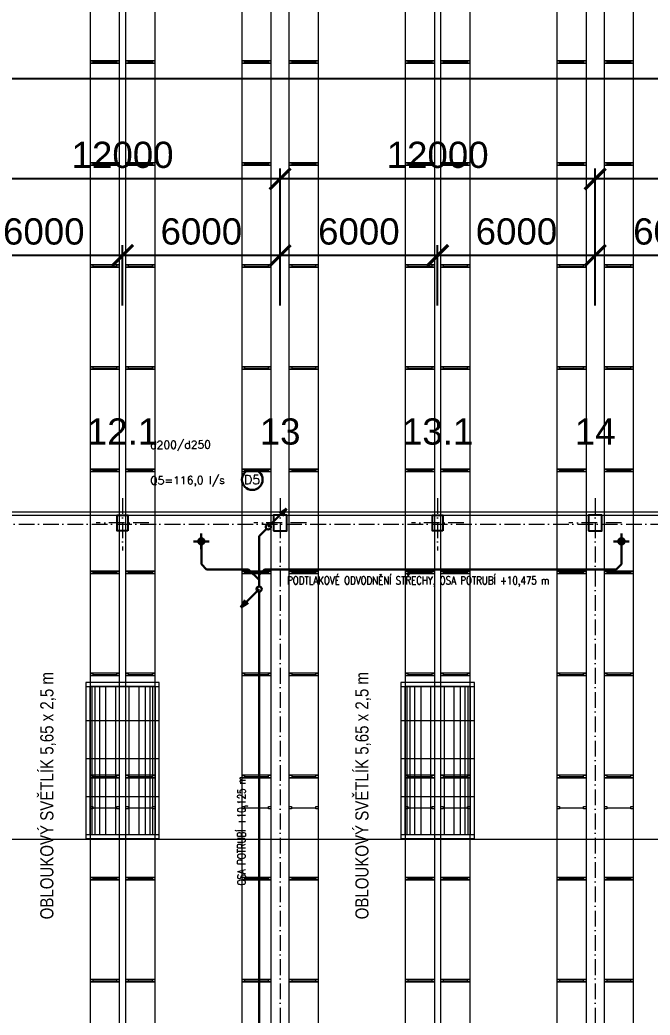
# Model space of a CAD drawing. Header units: millimetres. Extents: x 325046 to 1268204, y 1875583 to 2761998.
# Drawn here: x 840169 to 864169, y 1985536 to 2023456 of the extents above; entities that cross this region are included whole.
import ezdxf
from ezdxf.enums import TextEntityAlignment as Align

# ---------------------------------------------------------------- set-up
doc = ezdxf.new("R2010")
doc.units = ezdxf.units.MM
doc.header["$LTSCALE"] = 100
doc.header["$PDMODE"] = 65
for name, pattern in [('ACAD_ISO10W100', [18.5, 12, -3, 0.5, -3]), ('SO02_F11anp01$0${ Leader Line}', [0]), ('ČÁRKOVANÁ', [19.05, 12.7, -6.35])]:
    doc.linetypes.add(name, pattern=pattern)
for name, color, linetype, lineweight in [('A_KCE.tence', 7, 'Continuous', 13), ('Objekty - osy', 5, 'ACAD_ISO10W100', 20), ('OBVODOVÝ PLÁŠŤ', 2, 'Continuous', 9), ('TENKÉ', 9, 'Continuous', 9)]:
    doc.layers.add(name, color=color, linetype=linetype, lineweight=lineweight)
for name, color, linetype, lineweight, true_color in [('Korabek-text', 7, 'Continuous', 0, 0x7a7a7a), ('Korabek-trasy', 7, 'Continuous', 30, 0x7478c3), ('Korabek-vpuste', 7, 'Continuous', 30, 0x6f7ceb), ('TECH - regaly', 7, 'Continuous', 9, 0xa98b7e)]:
    doc.layers.add(name, color=color, linetype=linetype, lineweight=lineweight, true_color=true_color)
for name, color, linetype in [('Kóty osové', 5, 'Continuous'), ('POPIS', 7, 'Continuous'), ('ŽB- SLOUPY', 3, 'Continuous')]:
    doc.layers.add(name, color=color, linetype=linetype)
doc.layers.add('Popis OS', color=7, linetype='Continuous', true_color=0xbd0a5d)
doc.styles.add('ARIAL NARROW', font='ARIALN.TTF')
doc.styles.add('ARIL-TENKÝ', font='arial.ttf')
doc.styles.add('ROMANS', font='romans.shx', dxfattribs={"width": 0.8})
doc.dimstyles.new('400', dxfattribs={"dimscale": 400, "dimtxt": 2.5, "dimasz": 2, "dimexe": 1, "dimexo": 12, "dimgap": 1, "dimtad": 1, "dimdec": 0, "dimzin": 0, "dimdsep": 46, "dimtxsty": 'ARIL-TENKÝ', "dimblk": 'ARCHTICK', "dimcen": 4, "dimdle": 1, "dimclrd": 256, "dimclre": 256, "dimclrt": 7, "dimadec": 0, "dimazin": 0, "dimtfac": 1, "dimtdec": 0, "dimtix": 1, "dimtofl": 0, "dimtmove": 0, "dimatfit": 0, "dimldrblk": 'OBLIQUE', "dimfxl": 1, "dimtolj": 1, "dimtzin": 0, "dimlwd": -1, "dimlwe": -1, "dimarcsym": 0})

# ---------------------------------------------------------------- blocks, each defined once
blk = doc.blocks.new('Regal_21poli')
at = {"layer": 'TECH - regaly', "color": 5}
for p, q in [((1133658, 2526458), (1133658, 2526548)), ((1133658, 2526548), (1133748, 2526548)), ((1133748, 2526458), (1133658, 2526458)), ((1133748, 2526548), (1133748, 2526458)), ((1133748, 2526503), (1134668, 2526503)), ((1134668, 2526458), (1134668, 2526548)), ((1134668, 2526548), (1134758, 2526548)), ((1134758, 2526458), (1134668, 2526458)), ((1134758, 2526548), (1134758, 2526458)), ((1133658, 2522568), (1133658, 2522658)), ((1133658, 2522658), (1133748, 2522658)), ((1133748, 2522568), (1133658, 2522568)), ((1133748, 2522658), (1133748, 2522568)), ((1133748, 2522613), (1134668, 2522613)), ((1134668, 2522568), (1134668, 2522658)), ((1134668, 2522658), (1134758, 2522658)), ((1134758, 2522568), (1134668, 2522568)), ((1134758, 2522658), (1134758, 2522568)), ((1133658, 2518678), (1133658, 2518768)), ((1133658, 2518768), (1133748, 2518768)), ((1133748, 2518768), (1133748, 2518678)), ((1133748, 2518723), (1134668, 2518723)), ((1134668, 2518678), (1134668, 2518768)), ((1134668, 2518768), (1134758, 2518768)), ((1134758, 2518768), (1134758, 2518678)), ((1133748, 2518678), (1133658, 2518678)), ((1134758, 2518678), (1134668, 2518678)), ((1133658, 2514788), (1133658, 2514878)), ((1133658, 2514878), (1133748, 2514878)), ((1133748, 2514788), (1133658, 2514788)), ((1133748, 2514878), (1133748, 2514788)), ((1133748, 2514833), (1134668, 2514833)), ((1134668, 2514788), (1134668, 2514878)), ((1134668, 2514878), (1134758, 2514878)), ((1134758, 2514788), (1134668, 2514788)), ((1134758, 2514878), (1134758, 2514788)), ((1133658, 2510898), (1133658, 2510988)), ((1133658, 2510988), (1133748, 2510988)), ((1133748, 2510898), (1133658, 2510898)), ((1133748, 2510988), (1133748, 2510898)), ((1133748, 2510943), (1134668, 2510943)), ((1134668, 2510898), (1134668, 2510988)), ((1134668, 2510988), (1134758, 2510988)), ((1134758, 2510898), (1134668, 2510898)), ((1134758, 2510988), (1134758, 2510898)), ((1133658, 2507008), (1133658, 2507098)), ((1133658, 2507098), (1133748, 2507098)), ((1133748, 2507008), (1133658, 2507008)), ((1133748, 2507098), (1133748, 2507008)), ((1133748, 2507053), (1134668, 2507053)), ((1134668, 2507008), (1134668, 2507098)), ((1134668, 2507098), (1134758, 2507098)), ((1134758, 2507008), (1134668, 2507008)), ((1134758, 2507098), (1134758, 2507008)), ((1133658, 2503118), (1133658, 2503208)), ((1133658, 2503208), (1133748, 2503208)), ((1133748, 2503208), (1133748, 2503118)), ((1133748, 2503163), (1134668, 2503163)), ((1134668, 2503118), (1134668, 2503208)), ((1134668, 2503208), (1134758, 2503208)), ((1134758, 2503208), (1134758, 2503118)), ((1133748, 2503118), (1133658, 2503118)), ((1134758, 2503118), (1134668, 2503118)), ((1133658, 2499228), (1133658, 2499318)), ((1133658, 2499318), (1133748, 2499318)), ((1133748, 2499228), (1133658, 2499228)), ((1133748, 2499318), (1133748, 2499228)), ((1133748, 2499273), (1134668, 2499273)), ((1134668, 2499228), (1134668, 2499318)), ((1134668, 2499318), (1134758, 2499318)), ((1134758, 2499228), (1134668, 2499228)), ((1134758, 2499318), (1134758, 2499228)), ((1133658, 2495338), (1133658, 2495428)), ((1133658, 2495428), (1133748, 2495428)), ((1133748, 2495338), (1133658, 2495338)), ((1133748, 2495428), (1133748, 2495338)), ((1133748, 2495383), (1134668, 2495383)), ((1134668, 2495338), (1134668, 2495428)), ((1134668, 2495428), (1134758, 2495428)), ((1134758, 2495338), (1134668, 2495338)), ((1134758, 2495428), (1134758, 2495338)), ((1133658, 2491448), (1133658, 2491538)), ((1133658, 2491538), (1133748, 2491538)), ((1133748, 2491448), (1133658, 2491448)), ((1133748, 2491538), (1133748, 2491448)), ((1133748, 2491493), (1134668, 2491493)), ((1134668, 2491448), (1134668, 2491538)), ((1134668, 2491538), (1134758, 2491538)), ((1134758, 2491448), (1134668, 2491448)), ((1134758, 2491538), (1134758, 2491448))]:
    blk.add_line(p, q, dxfattribs=at)
at = {"layer": 'TECH - regaly'}
for points in [[(1133658, 2530348), (1134758, 2530348), (1134758, 2526548), (1133658, 2526548)], [(1133658, 2526458), (1134758, 2526458), (1134758, 2522658), (1133658, 2522658)], [(1133658, 2522568), (1134758, 2522568), (1134758, 2518768), (1133658, 2518768)], [(1133658, 2518678), (1134758, 2518678), (1134758, 2514878), (1133658, 2514878)], [(1133658, 2514788), (1134758, 2514788), (1134758, 2510988), (1133658, 2510988)], [(1133658, 2510898), (1134758, 2510898), (1134758, 2507098), (1133658, 2507098)], [(1133658, 2507008), (1134758, 2507008), (1134758, 2503208), (1133658, 2503208)], [(1133658, 2503118), (1134758, 2503118), (1134758, 2499318), (1133658, 2499318)], [(1133658, 2499228), (1134758, 2499228), (1134758, 2495428), (1133658, 2495428)], [(1133658, 2495338), (1134758, 2495338), (1134758, 2491538), (1133658, 2491538)], [(1133658, 2491448), (1134758, 2491448), (1134758, 2487648), (1133658, 2487648)]]:
    blk.add_lwpolyline(points, close=True, dxfattribs=at)
blk = doc.blocks.new('_ARCHTICK')
at = {"color": 0, "linetype": 'ByBlock', "const_width": 0.15}
blk.add_lwpolyline([(-0.5, -0.5), (0.5, 0.5)], dxfattribs=at)
blk = doc.blocks.new('*D1074')
at = {"layer": 'Defpoints', "color": 0, "transparency": 16777216}
for p in [(862079, 2014479), (862079, 2007777), (868079, 2007777)]:
    blk.add_point(p, dxfattribs=at)
at = {"layer": 'Kóty osové', "transparency": 16777216}
for p, q in [((862079, 2012577), (862079, 2014879)), ((868079, 2012577), (868079, 2014879)), ((868479, 2014479), (861679, 2014479))]:
    blk.add_line(p, q, dxfattribs=at)
at = {"layer": 'Kóty osové', "transparency": 16777216, "xscale": 800, "yscale": 800, "zscale": 800, "rotation": 180}
blk.add_blockref('_ARCHTICK', (862079, 2014479), dxfattribs=at)
at = {"layer": 'Kóty osové', "transparency": 16777216, "xscale": 800, "yscale": 800, "zscale": 800}
blk.add_blockref('_ARCHTICK', (868079, 2014479), dxfattribs=at)
at = {"layer": 'Kóty osové', "color": 7, "transparency": 16777216, "insert": (865079, 2015389), "char_height": 1000, "attachment_point": 5, "style": 'ARIL-TENKÝ'}
blk.add_mtext('\\A1;6000', dxfattribs=at)
blk = doc.blocks.new('_Oblique')
at = {"color": 0, "lineweight": -2}
blk.add_line((-0.5, -0.5), (0.5, 0.5), dxfattribs=at)
blk = doc.blocks.new('*D1075')
at = {"layer": 'Defpoints', "color": 0, "transparency": 16777216}
for p in [(856079, 2014479), (856079, 2007777), (862079, 2007777)]:
    blk.add_point(p, dxfattribs=at)
at = {"layer": 'Kóty osové', "transparency": 16777216}
for p, q in [((856079, 2012577), (856079, 2014879)), ((862079, 2012577), (862079, 2014879)), ((862479, 2014479), (855679, 2014479))]:
    blk.add_line(p, q, dxfattribs=at)
at = {"layer": 'Kóty osové', "transparency": 16777216, "xscale": 800, "yscale": 800, "zscale": 800, "rotation": 180}
blk.add_blockref('_ARCHTICK', (856079, 2014479), dxfattribs=at)
at = {"layer": 'Kóty osové', "transparency": 16777216, "xscale": 800, "yscale": 800, "zscale": 800}
blk.add_blockref('_ARCHTICK', (862079, 2014479), dxfattribs=at)
at = {"layer": 'Kóty osové', "color": 7, "transparency": 16777216, "insert": (859079, 2015389), "char_height": 1000, "attachment_point": 5, "style": 'ARIL-TENKÝ'}
blk.add_mtext('\\A1;6000', dxfattribs=at)
blk = doc.blocks.new('*D1076')
at = {"layer": 'Defpoints', "color": 0, "transparency": 16777216}
for p in [(850079, 2014479), (850079, 2007777), (856079, 2007777)]:
    blk.add_point(p, dxfattribs=at)
at = {"layer": 'Kóty osové', "transparency": 16777216}
for p, q in [((850079, 2012577), (850079, 2014879)), ((856079, 2012577), (856079, 2014879)), ((856479, 2014479), (849679, 2014479))]:
    blk.add_line(p, q, dxfattribs=at)
at = {"layer": 'Kóty osové', "transparency": 16777216, "xscale": 800, "yscale": 800, "zscale": 800, "rotation": 180}
blk.add_blockref('_ARCHTICK', (850079, 2014479), dxfattribs=at)
at = {"layer": 'Kóty osové', "transparency": 16777216, "xscale": 800, "yscale": 800, "zscale": 800}
blk.add_blockref('_ARCHTICK', (856079, 2014479), dxfattribs=at)
at = {"layer": 'Kóty osové', "color": 7, "transparency": 16777216, "insert": (853079, 2015389), "char_height": 1000, "attachment_point": 5, "style": 'ARIL-TENKÝ'}
blk.add_mtext('\\A1;6000', dxfattribs=at)
blk = doc.blocks.new('*D1077')
at = {"layer": 'Defpoints', "color": 0, "transparency": 16777216}
for p in [(844079, 2014479), (844079, 2007777), (850079, 2007777)]:
    blk.add_point(p, dxfattribs=at)
at = {"layer": 'Kóty osové', "transparency": 16777216}
for p, q in [((844079, 2012577), (844079, 2014879)), ((850079, 2012577), (850079, 2014879)), ((850479, 2014479), (843679, 2014479))]:
    blk.add_line(p, q, dxfattribs=at)
at = {"layer": 'Kóty osové', "transparency": 16777216, "xscale": 800, "yscale": 800, "zscale": 800, "rotation": 180}
blk.add_blockref('_ARCHTICK', (844079, 2014479), dxfattribs=at)
at = {"layer": 'Kóty osové', "transparency": 16777216, "xscale": 800, "yscale": 800, "zscale": 800}
blk.add_blockref('_ARCHTICK', (850079, 2014479), dxfattribs=at)
at = {"layer": 'Kóty osové', "color": 7, "transparency": 16777216, "insert": (847079, 2015389), "char_height": 1000, "attachment_point": 5, "style": 'ARIL-TENKÝ'}
blk.add_mtext('\\A1;6000', dxfattribs=at)
blk = doc.blocks.new('*D1078')
at = {"layer": 'Defpoints', "color": 0, "transparency": 16777216}
for p in [(838079, 2014479), (838079, 2007777), (844079, 2007777)]:
    blk.add_point(p, dxfattribs=at)
at = {"layer": 'Kóty osové', "transparency": 16777216}
for p, q in [((838079, 2012577), (838079, 2014879)), ((844079, 2012577), (844079, 2014879)), ((844479, 2014479), (837679, 2014479))]:
    blk.add_line(p, q, dxfattribs=at)
at = {"layer": 'Kóty osové', "transparency": 16777216, "xscale": 800, "yscale": 800, "zscale": 800, "rotation": 180}
blk.add_blockref('_ARCHTICK', (838079, 2014479), dxfattribs=at)
at = {"layer": 'Kóty osové', "transparency": 16777216, "xscale": 800, "yscale": 800, "zscale": 800}
blk.add_blockref('_ARCHTICK', (844079, 2014479), dxfattribs=at)
at = {"layer": 'Kóty osové', "color": 7, "transparency": 16777216, "insert": (841079, 2015389), "char_height": 1000, "attachment_point": 5, "style": 'ARIL-TENKÝ'}
blk.add_mtext('\\A1;6000', dxfattribs=at)
blk = doc.blocks.new('*D1113')
at = {"layer": 'Defpoints', "color": 0, "transparency": 16777216}
for p in [(838079, 2017397), (850079, 2012577), (838079, 2007897)]:
    blk.add_point(p, dxfattribs=at)
at = {"layer": 'Kóty osové', "transparency": 16777216}
for p, q in [((838079, 2012697), (838079, 2017797)), ((850079, 2017377), (850079, 2017797)), ((850479, 2017397), (837679, 2017397))]:
    blk.add_line(p, q, dxfattribs=at)
at = {"layer": 'Kóty osové', "transparency": 16777216, "xscale": 800, "yscale": 800, "zscale": 800, "rotation": 180}
blk.add_blockref('_ARCHTICK', (838079, 2017397), dxfattribs=at)
at = {"layer": 'Kóty osové', "transparency": 16777216, "xscale": 800, "yscale": 800, "zscale": 800}
blk.add_blockref('_ARCHTICK', (850079, 2017397), dxfattribs=at)
at = {"layer": 'Kóty osové', "color": 7, "transparency": 16777216, "insert": (844079, 2018308), "char_height": 1000, "attachment_point": 5, "style": 'ARIL-TENKÝ'}
blk.add_mtext('\\A1;12000', dxfattribs=at)
blk = doc.blocks.new('*D1114')
at = {"layer": 'Defpoints', "color": 0, "transparency": 16777216}
for p in [(850079, 2017397), (862079, 2012577), (850079, 2007897)]:
    blk.add_point(p, dxfattribs=at)
at = {"layer": 'Kóty osové', "transparency": 16777216}
for p, q in [((850079, 2012697), (850079, 2017797)), ((862079, 2017377), (862079, 2017797)), ((862479, 2017397), (849679, 2017397))]:
    blk.add_line(p, q, dxfattribs=at)
at = {"layer": 'Kóty osové', "transparency": 16777216, "xscale": 800, "yscale": 800, "zscale": 800, "rotation": 180}
blk.add_blockref('_ARCHTICK', (850079, 2017397), dxfattribs=at)
at = {"layer": 'Kóty osové', "transparency": 16777216, "xscale": 800, "yscale": 800, "zscale": 800}
blk.add_blockref('_ARCHTICK', (862079, 2017397), dxfattribs=at)
at = {"layer": 'Kóty osové', "color": 7, "transparency": 16777216, "insert": (856079, 2018308), "char_height": 1000, "attachment_point": 5, "style": 'ARIL-TENKÝ'}
blk.add_mtext('\\A1;12000', dxfattribs=at)
blk = doc.blocks.new('*D1115')
at = {"layer": 'Defpoints', "color": 0, "transparency": 16777216}
for p in [(862079, 2017397), (874079, 2012577), (862079, 2007897)]:
    blk.add_point(p, dxfattribs=at)
at = {"layer": 'Kóty osové', "transparency": 16777216}
for p, q in [((862079, 2012697), (862079, 2017797)), ((874079, 2017377), (874079, 2017797)), ((874479, 2017397), (861679, 2017397))]:
    blk.add_line(p, q, dxfattribs=at)
at = {"layer": 'Kóty osové', "transparency": 16777216, "xscale": 800, "yscale": 800, "zscale": 800, "rotation": 180}
blk.add_blockref('_ARCHTICK', (862079, 2017397), dxfattribs=at)
at = {"layer": 'Kóty osové', "transparency": 16777216, "xscale": 800, "yscale": 800, "zscale": 800}
blk.add_blockref('_ARCHTICK', (874079, 2017397), dxfattribs=at)
at = {"layer": 'Kóty osové', "color": 7, "transparency": 16777216, "insert": (868079, 2018308), "char_height": 1000, "attachment_point": 5, "style": 'ARIL-TENKÝ'}
blk.add_mtext('\\A1;12000', dxfattribs=at)
blk = doc.blocks.new('vpust_tučně')
at = {"layer": 'Korabek-vpuste'}
for p, q in [((53.146, 90.671), (53.146, 91.171)), ((52.896, 90.921), (53.396, 90.921))]:
    blk.add_line(p, q, dxfattribs=at)
for radius in [0.1, 0.075, 0.05]:
    blk.add_circle((53.146, 90.921), radius, dxfattribs=at)
blk = doc.blocks.new('A$C73023567')
at = {"layer": 'Korabek-text', "lineweight": 30}
blk.add_circle((143214.2, 126546.4), 392.2, dxfattribs=at)
at = {"layer": 'Korabek-trasy'}
for p, q in [((143825, 124745.6), (144522.3, 125442.9)), ((144522.3, 125442.9), (144247.7, 125272.2)), ((144522.3, 125442.9), (144351.6, 125168.3)), ((143754.3, 124674.8), (143475, 124395.6)), ((143475, 124395.6), (143475, 122475.6)), ((141275, 124195.6), (141275, 123325.9)), ((157275, 124195.6), (157275, 123325.9)), ((141475.3, 123125.6), (141275, 123325.9)), ((157074.7, 123125.6), (157275, 123325.9)), ((141475.3, 123125.6), (143074.3, 123125.6)), ((143475, 122724.9), (143074.3, 123125.6)), ((143475, 122925.2), (143675.3, 123125.6)), ((143675.3, 123125.6), (157074.7, 123125.6)), ((143475, 122375.6), (142777.7, 121678.2)), ((143475, 122275.6), (143475, 103415.6)), ((142777.7, 121678.2), (142948.4, 121952.8)), ((142777.7, 121678.2), (143052.3, 121848.9))]:
    blk.add_line(p, q, dxfattribs=at)
for centre in [(143825, 124745.6), (143475, 122375.6)]:
    blk.add_circle(centre, 100, dxfattribs=at)
at = {"layer": 'Korabek-vpuste', "xscale": 1200, "yscale": 1200, "zscale": 1200, "rotation": 269.9999999927888}
for p in [(32169.4, 187970.4), (48169.4, 187970.4)]:
    blk.add_blockref('vpust_tučně', p, dxfattribs=at)
at = {"layer": 'Korabek-text', "style": 'ROMANS'}
for s, height, rotation, p in [('d200/d250', 300, 0.3474, (139327.1, 127870.2)), ('Q5=116,0 l/s', 300, 0.3474, (139327.1, 126514.1)), ('D5', 350, 359.6526, (142897.1, 126547.3))]:
    blk.add_text(s, height=height, rotation=rotation, dxfattribs=at).set_placement(p, align=Align.MIDDLE_LEFT)
at = {"layer": 'Korabek-text', "char_height": 300, "width": 28411.347, "attachment_point": 7, "style": 'ROMANS'}
for s, insert, rotation in [('PODTLAKOVÉ ODVODNĚNÍ STŘECHY, OSA POTRUBÍ +10,475 m', (144542.9, 122463.7), 0), ('OSA POTRUBÍ +10,125 m', (143048.2, 111087.4), 90)]:
    blk.add_mtext(s, dxfattribs=dict(at, insert=insert, rotation=rotation))
blk = doc.blocks.new('A$C731641DB')
at = {"layer": 'TENKÉ'}
for p, q in [((0, 5800), (2800, 5800)), ((0, 4500), (2800, 4500)), ((0, 3050), (2800, 3050)), ((0, 1600), (2800, 1600)), ((0, 150), (2800, 150))]:
    blk.add_line(p, q, dxfattribs=at)
at = {"layer": 'TENKÉ', "color": 8}
for p, q in [((243, 150), (243, 5800)), ((353, 150), (353, 5800)), ((532, 150), (532, 5800)), ((767, 150), (767, 5800)), ((1143, 150), (1143, 5800)), ((1657, 150), (1657, 5800)), ((2033, 150), (2033, 5800)), ((2268, 150), (2268, 5800)), ((2447, 150), (2447, 5800)), ((2557, 150), (2557, 5800))]:
    blk.add_line(p, q, dxfattribs=at)
at = {"layer": 'TENKÉ'}
blk.add_lwpolyline([(0, 0), (2800, 0), (2800, 5950), (0, 5950)], close=True, dxfattribs=at)
at = {"layer": 'TENKÉ', "linetype": 'ČÁRKOVANÁ', "ltscale": 20}
blk.add_lwpolyline([(150, 150), (2650, 150), (2650, 5800), (150, 5800)], close=True, dxfattribs=at)
blk = doc.blocks.new('*D1570')
at = {"layer": 'Defpoints', "color": 0, "transparency": 16777216}
for p in [(705684, 2021211), (705684, 2004708), (1078474, 2004708)]:
    blk.add_point(p, dxfattribs=at)
at = {"layer": 'Kóty osové', "transparency": 16777216}
for p, q in [((705684, 2009508), (705684, 2021611)), ((1078474, 2009508), (1078474, 2021611)), ((1078874, 2021211), (705284, 2021211))]:
    blk.add_line(p, q, dxfattribs=at)
at = {"layer": 'Kóty osové', "transparency": 16777216, "xscale": 800, "yscale": 800, "zscale": 800, "rotation": 180}
blk.add_blockref('_ARCHTICK', (705684, 2021211), dxfattribs=at)
at = {"layer": 'Kóty osové', "transparency": 16777216, "xscale": 800, "yscale": 800, "zscale": 800}
blk.add_blockref('_ARCHTICK', (1078474, 2021211), dxfattribs=at)
at = {"layer": 'Kóty osové', "color": 7, "transparency": 16777216, "insert": (892079, 2022122), "char_height": 1000, "attachment_point": 5, "style": 'ARIL-TENKÝ'}
blk.add_mtext('\\A1;372790', dxfattribs=at)

msp = doc.modelspace()

# ---------------------------------------------------------------- linework, layer by layer
at = {"layer": 'A_KCE.tence'}
msp.add_line((705803.7, 1992237.8), (1078353.7, 1992237.8), dxfattribs=at)
at = {"layer": 'Objekty - osy', "ltscale": 0.5}
for points in [[(844078.7, 2005237.8), (844078.7, 2003237.8)], [(850078.7, 2005237.8), (850078.7, 1883237.8)], [(856078.7, 2005237.8), (856078.7, 2003237.8)], [(862078.7, 2005237.8), (862078.7, 1883237.8)], [(705078.7, 2004237.8), (1079078.7, 2004237.8)], [(845078.7, 2004287.8), (843078.7, 2004287.8)], [(851078.7, 2004287.8), (849078.7, 2004287.8)], [(857078.7, 2004287.8), (855078.7, 2004287.8)], [(863078.7, 2004287.8), (861078.7, 2004287.8)]]:
    msp.add_lwpolyline(points, dxfattribs=at)
at = {"layer": 'OBVODOVÝ PLÁŠŤ', "ltscale": 100}
msp.add_lwpolyline([(1078473.7, 2004707.8), (1078473.7, 1955817.8), (1018473.7, 1955817.8), (1018473.7, 1883767.8), (705683.7, 1883767.8), (705683.7, 2004707.8)], close=True, dxfattribs=at)
msp.add_lwpolyline([(1078353.7, 2004587.8), (1078353.7, 2004587.8), (1078353.7, 1955937.8), (1018353.7, 1955937.8), (1018353.7, 1883887.8), (705803.7, 1883887.8), (705803.7, 2004587.8), (1078353.7, 2004587.8)], dxfattribs=at)
at = {"layer": 'TECH - regaly', "color": 5}
for p, q in [((842853.7, 1993392.7), (842853.7, 1993482.7)), ((842853.7, 1993482.7), (842943.7, 1993482.7)), ((842943.7, 1993482.7), (842943.7, 1993392.7)), ((843863.7, 1993392.7), (843863.7, 1993482.7)), ((843863.7, 1993482.7), (843953.7, 1993482.7)), ((843953.7, 1993482.7), (843953.7, 1993392.7)), ((844203.7, 1993392.7), (844203.7, 1993482.7)), ((844203.7, 1993482.7), (844293.7, 1993482.7)), ((844293.7, 1993482.7), (844293.7, 1993392.7)), ((845213.7, 1993392.7), (845213.7, 1993482.7)), ((845213.7, 1993482.7), (845303.7, 1993482.7)), ((845303.7, 1993482.7), (845303.7, 1993392.7)), ((848628.7, 1993392.7), (848628.7, 1993482.7)), ((848628.7, 1993482.7), (848718.7, 1993482.7)), ((848718.7, 1993482.7), (848718.7, 1993392.7)), ((849638.7, 1993392.7), (849638.7, 1993482.7)), ((849638.7, 1993482.7), (849728.7, 1993482.7)), ((849728.7, 1993482.7), (849728.7, 1993392.7)), ((850428.7, 1993392.7), (850428.7, 1993482.7)), ((850428.7, 1993482.7), (850518.7, 1993482.7)), ((850518.7, 1993482.7), (850518.7, 1993392.7)), ((851438.7, 1993392.7), (851438.7, 1993482.7)), ((851438.7, 1993482.7), (851528.7, 1993482.7)), ((851528.7, 1993482.7), (851528.7, 1993392.7)), ((854853.7, 1993392.7), (854853.7, 1993482.7)), ((854853.7, 1993482.7), (854943.7, 1993482.7)), ((854943.7, 1993482.7), (854943.7, 1993392.7)), ((855863.7, 1993392.7), (855863.7, 1993482.7)), ((855863.7, 1993482.7), (855953.7, 1993482.7)), ((855953.7, 1993482.7), (855953.7, 1993392.7)), ((856203.7, 1993392.7), (856203.7, 1993482.7)), ((856203.7, 1993482.7), (856293.7, 1993482.7)), ((856293.7, 1993482.7), (856293.7, 1993392.7)), ((857213.7, 1993392.7), (857213.7, 1993482.7)), ((857213.7, 1993482.7), (857303.7, 1993482.7)), ((857303.7, 1993482.7), (857303.7, 1993392.7)), ((860628.7, 1993392.7), (860628.7, 1993482.7)), ((860628.7, 1993482.7), (860718.7, 1993482.7)), ((860718.7, 1993482.7), (860718.7, 1993392.7)), ((861638.7, 1993392.7), (861638.7, 1993482.7)), ((861638.7, 1993482.7), (861728.7, 1993482.7)), ((861728.7, 1993482.7), (861728.7, 1993392.7)), ((862428.7, 1993392.7), (862428.7, 1993482.7)), ((862428.7, 1993482.7), (862518.7, 1993482.7)), ((862518.7, 1993482.7), (862518.7, 1993392.7)), ((863438.7, 1993392.7), (863438.7, 1993482.7)), ((863438.7, 1993482.7), (863528.7, 1993482.7)), ((863528.7, 1993482.7), (863528.7, 1993392.7)), ((842943.7, 1993392.7), (842853.7, 1993392.7)), ((842943.7, 1993437.7), (843863.7, 1993437.7)), ((843953.7, 1993392.7), (843863.7, 1993392.7)), ((844293.7, 1993392.7), (844203.7, 1993392.7)), ((844293.7, 1993437.7), (845213.7, 1993437.7)), ((845303.7, 1993392.7), (845213.7, 1993392.7)), ((848718.7, 1993392.7), (848628.7, 1993392.7)), ((848718.7, 1993437.7), (849638.7, 1993437.7)), ((849728.7, 1993392.7), (849638.7, 1993392.7)), ((850518.7, 1993392.7), (850428.7, 1993392.7)), ((850518.7, 1993437.7), (851438.7, 1993437.7)), ((851528.7, 1993392.7), (851438.7, 1993392.7)), ((854943.7, 1993392.7), (854853.7, 1993392.7)), ((854943.7, 1993437.7), (855863.7, 1993437.7)), ((855953.7, 1993392.7), (855863.7, 1993392.7)), ((856293.7, 1993392.7), (856203.7, 1993392.7)), ((856293.7, 1993437.7), (857213.7, 1993437.7)), ((857303.7, 1993392.7), (857213.7, 1993392.7)), ((860718.7, 1993392.7), (860628.7, 1993392.7)), ((860718.7, 1993437.7), (861638.7, 1993437.7)), ((861728.7, 1993392.7), (861638.7, 1993392.7)), ((862518.7, 1993392.7), (862428.7, 1993392.7)), ((862518.7, 1993437.7), (863438.7, 1993437.7)), ((863528.7, 1993392.7), (863438.7, 1993392.7))]:
    msp.add_line(p, q, dxfattribs=at)
at = {"layer": 'ŽB- SLOUPY'}
for points in [[(844278.7, 2003987.8), (843878.7, 2003987.8), (843878.7, 2004587.8), (844278.7, 2004587.8)], [(849828.7, 2003987.8), (850328.7, 2003987.8), (850328.7, 2004587.8), (849828.7, 2004587.8)], [(856278.7, 2003987.8), (855878.7, 2003987.8), (855878.7, 2004587.8), (856278.7, 2004587.8)], [(861828.7, 2003987.8), (862328.7, 2003987.8), (862328.7, 2004587.8), (861828.7, 2004587.8)]]:
    msp.add_lwpolyline(points, close=True, dxfattribs=at)

# ---------------------------------------------------------------- block references
at = {"layer": 'Korabek-trasy', "linetype": 'SO02_F11anp01$0${ Leader Line}'}
msp.add_blockref('A$C73023567', (705803.7, 1879392.2), dxfattribs=at)
at = {"layer": 'TECH - regaly'}
for p in [(-290804.2, -504645.2), (-289454.2, -504645.2), (-285029.2, -504645.2), (-283229.2, -504645.2), (-278804.2, -504645.2), (-277454.2, -504645.2), (-273029.2, -504645.2), (-271229.2, -504645.2)]:
    msp.add_blockref('Regal_21poli', p, dxfattribs=at)
at = {"layer": 'TENKÉ', "linetype": 'ByBlock', "ltscale": 100}
for p in [(842678.7, 1992262.8), (854678.7, 1992262.8)]:
    msp.add_blockref('A$C731641DB', p, dxfattribs=at)

# ---------------------------------------------------------------- texts
at = {"layer": 'POPIS', "linetype": 'ByBlock', "lineweight": 18, "char_height": 500, "width": 9505.374, "attachment_point": 9, "rotation": 90, "style": 'ARIAL NARROW'}
for insert in [(841537.6, 1998608), (853537.6, 1998608)]:
    msp.add_mtext('OBLOUKOVÝ SVĚTLÍK 5,65 x 2,5 m', dxfattribs=dict(at, insert=insert))
at = {"layer": 'Popis OS', "linetype": 'ByBlock', "style": 'ARIL-TENKÝ'}
for s, p in [('12.1', (844078.7, 2007772.8)), ('13', (850078.7, 2007772.8)), ('13.1', (856078.7, 2007772.8)), ('14', (862078.7, 2007772.8))]:
    msp.add_text(s, height=1000, dxfattribs=at).set_placement(p, align=Align.MIDDLE_CENTER)

# ---------------------------------------------------------------- dimensions: what is measured, and where the dimension line sits
at = {"layer": 'Kóty osové'}
for base, p1, p2, picture, middle in [((705683.7, 2021210.9), (1078473.7, 2004707.8), (705683.7, 2004707.8), '*D1570', (892078.7, 2022121.8)), ((838078.7, 2017397.4), (850078.7, 2012576.6), (838078.7, 2007896.6), '*D1113', (844078.7, 2018308)), ((850078.7, 2017397.4), (862078.7, 2012576.6), (850078.7, 2007896.6), '*D1114', (856078.7, 2018308)), ((862078.7, 2017397.4), (874078.7, 2012576.6), (862078.7, 2007896.6), '*D1115', (868078.7, 2018308)), ((838078.7, 2014478.7), (844078.7, 2007776.6), (838078.7, 2007776.6), '*D1078', (841078.7, 2015389.2)), ((844078.7, 2014478.7), (850078.7, 2007776.6), (844078.7, 2007776.6), '*D1077', (847078.7, 2015389.2)), ((850078.7, 2014478.7), (856078.7, 2007776.6), (850078.7, 2007776.6), '*D1076', (853078.7, 2015389.2)), ((856078.7, 2014478.7), (862078.7, 2007776.6), (856078.7, 2007776.6), '*D1075', (859078.7, 2015389.2)), ((862078.7, 2014478.7), (868078.7, 2007776.6), (862078.7, 2007776.6), '*D1074', (865078.7, 2015389.2))]:
    dim = msp.add_linear_dim(base=base, p1=p1, p2=p2, dimstyle='400', override={"dimtmove": 1}, dxfattribs=at)
    dim.commit()
    dim.dimension.update_dxf_attribs({"geometry": picture, "text_midpoint": middle})

doc.saveas('drawing.dxf')
